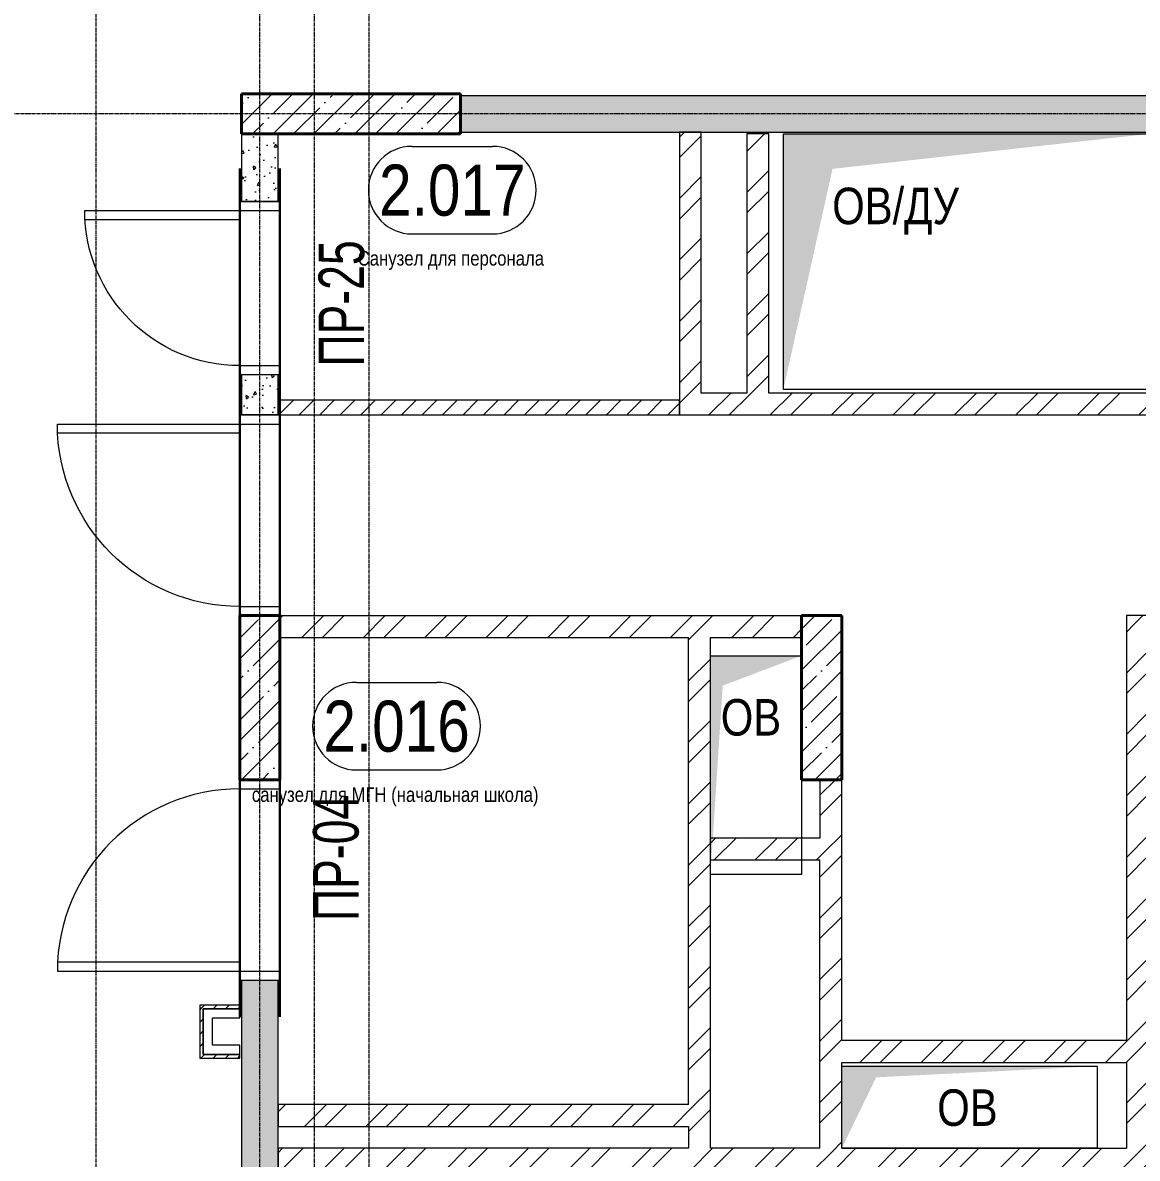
# Model space of a CAD drawing. Header units: millimetres. Extents: x -231292 to 573618, y -153144 to 564035.
# Drawn here: x 19883 to 25993, y 68705 to 74930 of the extents above; entities that cross this region are included whole.
import ezdxf
from ezdxf.enums import TextEntityAlignment as Align

# ---------------------------------------------------------------- set-up
doc = ezdxf.new("R2010")
doc.units = ezdxf.units.MM
doc.linetypes.add('CENTER2', pattern=[28.575, 19.05, -3.175, 3.175, -3.175])
doc.linetypes.add('HIDDEN2', pattern=[4.7625, 3.175, -1.5875])
doc.layers.get('0').update_dxf_attribs({"color": 250})
doc.layers.get('Defpoints').update_dxf_attribs({"color": 250})
for name, color, linetype, lineweight in [('АР_Area', 250, 'Continuous', 5), ('АР_Двери', 250, 'Continuous', 9), ('АР_Колонны', 250, 'Continuous', 35), ('АР_Стены ГКЛ', 250, 'Continuous', 15), ('АР_Стены ЖБ', 250, 'Continuous', 35), ('АР_Стены кирпич', 250, 'Continuous', 20), ('АР_Стены ПЕНОблок', 250, 'Continuous', 20), ('АР_Штриховка', 250, 'Continuous', 0), ('ОВ_Шахты', 250, 'Continuous', 5), ('РД_Оси_100', 250, 'Continuous', 0)]:
    doc.layers.add(name, color=color, linetype=linetype, lineweight=lineweight)
doc.layers.add('РД_Перемычка инж проемов', color=250, linetype='Continuous')
doc.layers.add('РД_Проем', color=250, linetype='Continuous', lineweight=0, plot=False)
doc.layers.add('РД_проем_инж перемыч_подсчет', color=250, linetype='Continuous', lineweight=30, plot=False)
doc.styles.add('Arial0', font='arial.ttf')
doc.styles.add('style1', font='ARIALN.TTF')
doc.styles.add('ккк', font='isocpeur.ttf', dxfattribs={"width": 0.85, "oblique": 15})
pattern_1 = [(45, (8883.4, 13229.69), (-168.3798, 168.3798), []), (45, (8995.66, 13229.69), (-168.3798, 168.3798), [])]
pattern_2 = [(45, (8883.4, 13229.69), (-168.3798, 168.3798), []), (45, (8995.66, 13229.69), (-168.3798, 168.3798), [])]
pattern_3 = [(45, (8883.4, 13229.69), (-168.3798, 168.3798), []), (45, (8995.66, 13229.69), (-168.3798, 168.3798), [])]
pattern_4 = [(45, (8883.4, 13229.69), (-112.2532, 112.2532), []), (45, (8995.66, 13229.69), (-112.2532, 112.2532), [198.4375, -39.6875, 0, -39.6875])]

# ---------------------------------------------------------------- blocks, each defined once
blk = doc.blocks.new('СОШ_2200_АР_ОСИ_М100_28.05.24')
at = {"layer": 'РД_Оси_100', "linetype": 'CENTER2'}
blk.add_line((29555, 61200), (-5954.958, 61200), dxfattribs=at)
for points in [[(11400, 139938.679), (11400, -6155)], [(12000.12, -6155), (12300, -5755), (12300, 139538.679), (12000, 139938.679)], [(12600, -6155), (12600, 139938.679)], [(13200, -6155), (12900, -5755), (12900, 139538.679), (13220.167, 139939.357)]]:
    blk.add_lwpolyline(points, dxfattribs=at)
blk = doc.blocks.new('otv')
at = {"linetype": 'Continuous'}
blk.add_lwpolyline([(0, -1), (0, 0), (1, 0), (1, -1)], close=True, dxfattribs=at)
blk.add_solid([(0, -1), (0, 0), (0.1346, -0.1366), (1, 0)], dxfattribs=at)
blk = doc.blocks.new('MOK-МаркаПом_овал_ареал')
for p, q in [((-2.75, 3), (2.75, 3)), ((-2.75, -3), (2.75, -3))]:
    blk.add_line(p, q)
for centre, radius, start, end in [((-2.75, 0), 3, 90, 270), ((2.75, 0), 3, 270, 90), ((-3.75, 0), 3.5, 0, 0.00095)]:
    blk.add_arc(centre, radius, start, end)
at = {"color": 0, "style": 'style1'}
blk.add_attdef('АР-ПОМЕЩЕНИЕ:НОМЕР', text='', height=3.5, dxfattribs=at).set_placement((0, 0), align=Align.MIDDLE)
at = {"layer": 'Defpoints', "color": 2, "style": 'style1'}
blk.add_attdef('АР-ПОМЕЩЕНИЕ:НАИМЕНОВАНИЕ', text='', height=1, dxfattribs=at).set_placement((-0.094, -4.814), align=Align.MIDDLE)
blk = doc.blocks.new('MOK-МаркаПеремычки')
at = {"color": 0, "style": 'ккк', "oblique": 15, "width": 0.85}
blk.add_attdef('АР-ПРОЕМ:ПЕРЕМЫЧКА', text='', height=2.5, dxfattribs=at).set_placement((0, 0), align=Align.MIDDLE)

msp = doc.modelspace()

# ---------------------------------------------------------------- hatches: boundary and pattern name
at = {"layer": 'АР_Стены ГКЛ', "linetype": 'Continuous', "lineweight": 0}
h = msp.add_hatch(dxfattribs=at)
h.set_pattern_fill('ANSI31', color=256, scale=15, style=0)
h.set_pattern_definition([(45, (8883.403, 13229.686), (-33.67596, 33.67596), [])])
h.paths.add_polyline_path([(20853.403, 69254.441), (20873.403, 69274.441), (20873.403, 69524.441), (20853.403, 69544.441)], flags=0)
h = msp.add_hatch(dxfattribs=at)
h.set_pattern_fill('ANSI31', color=256, scale=15, style=0)
h.set_pattern_definition([(45, (8883.403, 13229.686), (-33.67596, 33.67596), [])])
h.paths.add_polyline_path([(20853.403, 69544.441), (20873.403, 69524.441), (21073.403, 69524.441), (21073.403, 69544.441)], flags=0)
h = msp.add_hatch(dxfattribs=at)
h.set_pattern_fill('ANSI31', color=256, scale=15, style=0)
h.set_pattern_definition([(45, (8883.403, 13229.686), (-33.67596, 33.67596), [])])
h.paths.add_polyline_path([(21073.403, 69254.441), (21073.403, 69274.441), (20873.403, 69274.441), (20853.403, 69254.441)], flags=0)
at = {"layer": 'АР_Штриховка', "linetype": 'Continuous', "lineweight": 5}
h = msp.add_hatch(dxfattribs=at)
h.set_pattern_fill('ANSI35', color=256, scale=25, style=0)
h.set_pattern_definition([(45, (8883.4, 13229.69), (-112.2532, 112.2532), []), (45, (8995.66, 13229.69), (-112.2532, 112.2532), [198.4375, -39.6875, 0, -39.6875])])
h.paths.add_polyline_path([(22283.403, 74319.686), (22283.403, 74539.686), (21083.403, 74539.686), (21083.403, 74319.686)], flags=0)
at = {"layer": 'АР_Штриховка', "linetype": 'Continuous', "lineweight": 0}
h = msp.add_hatch(dxfattribs=at)
h.set_pattern_fill('AR-CONC', color=256, angle=45, style=0)
h.set_pattern_definition([(95, (8883.4, 13229.69), (140.09465, 117.55338), [19.05, -209.55]), (40, (8883.4, 13229.69), (-160.01845, 110.17673), [15.24, -167.6406]), (145.45144, (8895.08, 13239.48), (-19.9238, 227.7301), [16.19, -178.09024]), (91.1842, (8847.48, 13265.6), (221.41024, 161.9534), [28.575, -314.325]), (141.63556, (8865.93, 13279.1), (-7.0866, 342.8268), [24.285, -267.1356]), (36.18415, (8847.48, 13265.6), (-7.0866, 342.8268), [22.86, -251.4597]), (66, (8874.42, 13274.59), (179.51998, 34.89515), [19.05, -209.55]), (11, (8874.42, 13274.59), (-86.5399, 173.9412), [15.24, -167.64]), (116.45145, (8889.38, 13277.5), (92.98005, 208.83634), [16.19, -178.08994]), (82.5, (8883.4, 13229.686), (-57.60547, 61.973414), [0, -165.608, 0, -170.18, 0, -168.275]), (52.5, (8883.4, 13229.69), (-23.58973, 118.087), [0, -97.028, 0, -161.798, 0, -64.135]), (12.5, (8843.35, 13189.634), (99.92786, 91.826196), [0, -63.5, 0, -198.12, 0, -262.89]), (2.5, (8825.39, 13171.67), (86.7639, 122.7224), [0, -82.55, 0, -131.572, 0, -186.69])])
h.paths.add_polyline_path([(28883.403, 74329.686), (28883.403, 74529.686), (22283.403, 74529.686), (22283.403, 74329.686)], flags=0)
h = msp.add_hatch(dxfattribs=at)
h.set_pattern_fill('ANSI32', color=256, scale=25, angle=-360, style=0)
h.set_pattern_definition([(45, (8883.4, 13229.69), (-168.3798, 168.3798), []), (45, (8995.66, 13229.69), (-168.3798, 168.3798), [])])
h.paths.add_polyline_path([(23603.403, 74329.686), (23483.403, 74329.686), (23483.403, 72779.686), (23603.403, 72899.686)], flags=0)
h = msp.add_hatch(dxfattribs=at)
h.set_pattern_fill('AR-CONC', color=256, angle=-315, style=0)
h.set_pattern_definition([(95, (8883.4, 13229.69), (140.09465, 117.55338), [19.05, -209.55]), (40, (8883.4, 13229.69), (-160.01845, 110.17673), [15.24, -167.6406]), (145.45144, (8895.08, 13239.48), (-19.9238, 227.7301), [16.19, -178.09024]), (91.1842, (8847.48, 13265.6), (221.41024, 161.9534), [28.575, -314.325]), (141.63556, (8865.93, 13279.1), (-7.0866, 342.8268), [24.285, -267.1356]), (36.18415, (8847.48, 13265.6), (-7.0866, 342.8268), [22.86, -251.4597]), (66, (8874.42, 13274.59), (179.51998, 34.89515), [19.05, -209.55]), (11, (8874.42, 13274.59), (-86.5399, 173.9412), [15.24, -167.64]), (116.45145, (8889.38, 13277.5), (92.98005, 208.83634), [16.19, -178.08994]), (82.5, (8883.4, 13229.686), (-57.60547, 61.973414), [0, -165.608, 0, -170.18, 0, -168.275]), (52.5, (8883.4, 13229.69), (-23.58973, 118.087), [0, -97.028, 0, -161.798, 0, -64.135]), (12.5, (8843.35, 13189.634), (99.92786, 91.826196), [0, -63.5, 0, -198.12, 0, -262.89]), (2.5, (8825.39, 13171.67), (86.7639, 122.7224), [0, -82.55, 0, -131.572, 0, -186.69])])
h.paths.add_polyline_path([(21283.403, 74319.686), (21083.403, 74319.686), (21083.403, 73949.686), (21283.403, 73949.686)], flags=0)
h.paths.add_polyline_path([(21283.403, 72999.686), (21083.403, 72999.686), (21083.403, 72779.686), (21283.403, 72779.686)], flags=0)
h = msp.add_hatch(dxfattribs=at)
h.set_pattern_fill('ANSI32', color=256, scale=25, angle=-360, style=0)
h.set_pattern_definition(pattern_3)
h.paths.add_polyline_path([(23973.403, 74319.686), (23853.403, 74319.686), (23853.403, 72899.686), (23893.403, 72869.686), (23973.403, 72899.686)], flags=0)
h = msp.add_hatch(dxfattribs=at)
h.set_pattern_fill('ANSI32', color=256, scale=25, style=0)
h.set_pattern_definition([(45, (8883.4, 13229.69), (-168.3798, 168.3798), []), (45, (8995.66, 13229.69), (-168.3798, 168.3798), [])])
h.paths.add_polyline_path([(26253.403, 72899.686), (26213.403, 72869.686), (26253.403, 72779.686)], flags=0)
h.paths.add_polyline_path([(23603.403, 72899.686), (23483.403, 72779.686), (23853.403, 72779.686), (23893.403, 72869.686), (23853.403, 72899.686)], flags=0)
h.paths.add_polyline_path([(23973.403, 72899.686), (23893.403, 72869.686), (23853.403, 72779.686), (26253.403, 72779.686), (26213.403, 72869.686), (26133.403, 72899.686)], flags=0)
at = {"layer": 'АР_Штриховка', "linetype": 'Continuous', "lineweight": 0, "ltscale": 0.5}
h = msp.add_hatch(dxfattribs=at)
h.set_pattern_fill('ANSI31', color=256, scale=25, style=0)
h.set_pattern_definition([(45, (8883.4, 13229.69), (-56.1266, 56.1266), [])])
h.paths.add_polyline_path([(23483.403, 72779.686), (23483.403, 72859.686), (21283.403, 72859.686), (21283.403, 72779.686)], flags=0)
at = {"layer": 'АР_Штриховка', "linetype": 'Continuous', "lineweight": 5}
h = msp.add_hatch(dxfattribs=at)
h.set_pattern_fill('ANSI35', color=256, scale=25, style=0)
h.set_pattern_definition(pattern_4)
h.paths.add_polyline_path([(21073.403, 70779.686), (21293.403, 70779.686), (21293.403, 71679.686), (21073.403, 71679.686)], flags=0)
at = {"layer": 'АР_Штриховка', "linetype": 'Continuous', "lineweight": 0}
h = msp.add_hatch(dxfattribs=at)
h.set_pattern_fill('ANSI32', color=256, scale=25, angle=-360, style=0)
h.set_pattern_definition([(45, (8883.4, 13229.69), (-168.3798, 168.3798), []), (45, (8995.66, 13229.69), (-168.3798, 168.3798), [])])
h.paths.add_polyline_path([(21293.403, 71679.686), (21293.403, 71559.686), (23533.403, 71559.686), (23573.403, 71589.686), (23533.403, 71679.686)], flags=0)
h.paths.add_polyline_path([(23533.403, 71679.686), (23573.403, 71589.686), (23653.403, 71559.686), (24153.404, 71559.686), (24153.404, 71679.686)], flags=0)
at = {"layer": 'АР_Штриховка', "linetype": 'Continuous', "lineweight": 5}
h = msp.add_hatch(dxfattribs=at)
h.set_pattern_fill('ANSI35', color=256, scale=25, style=0)
h.set_pattern_definition(pattern_4)
h.paths.add_polyline_path([(24153.404, 70779.686), (24373.404, 70779.686), (24373.404, 71679.686), (24153.404, 71679.686)], flags=0)
at = {"layer": 'АР_Штриховка', "linetype": 'Continuous', "lineweight": 0}
h = msp.add_hatch(dxfattribs=at)
h.set_pattern_fill('ANSI32', color=256, scale=25, style=0)
h.set_pattern_definition([(45, (8883.4, 13229.69), (-168.3798, 168.3798), []), (45, (8995.66, 13229.69), (-168.3798, 168.3798), [])])
h.paths.add_polyline_path([(25933.403, 68759.686), (26013.403, 68729.686), (26053.403, 68759.686), (26053.403, 69229.686), (25993.403, 69289.686), (25933.403, 69229.686)], flags=0)
h.paths.add_polyline_path([(25933.403, 69349.686), (25993.403, 69289.686), (26053.403, 69349.686), (26053.402, 71559.686), (25933.402, 71679.686)], flags=0)
h = msp.add_hatch(dxfattribs=at)
h.set_pattern_fill('ANSI32', color=256, scale=25, style=0)
h.set_pattern_definition(pattern_1)
h.paths.add_polyline_path([(25933.402, 71679.686), (26053.402, 71559.686), (26253.403, 71559.686), (26253.403, 71679.686)], flags=0)
h = msp.add_hatch(dxfattribs=at)
h.set_pattern_fill('ANSI32', color=256, scale=25, angle=-360, style=0)
h.set_pattern_definition(pattern_3)
h.paths.add_polyline_path([(23653.403, 68999.686), (23563.403, 68959.686), (23533.403, 68879.686), (23533.403, 68759.686), (23573.403, 68729.686), (23653.403, 68759.686)], flags=0)
h.paths.add_polyline_path([(23653.403, 71559.686), (23573.403, 71589.686), (23533.403, 71559.686), (23533.403, 70339.919), (23623.403, 70379.919), (23653.403, 70459.919)], flags=0)
h.paths.add_polyline_path([(23653.403, 70339.919), (23623.403, 70379.919), (23533.403, 70339.919), (23533.403, 68999.686), (23563.403, 68959.686), (23653.403, 68999.686)], flags=0)
h = msp.add_hatch(dxfattribs=at)
h.set_pattern_fill('AR-CONC', color=256, angle=-315, style=0)
h.set_pattern_definition([(95, (8883.4, 13229.69), (140.09465, 117.55338), [19.05, -209.55]), (40, (8883.4, 13229.69), (-160.01845, 110.1767), [15.24, -167.6406]), (145.45144, (8895.08, 13239.48), (-19.9238, 227.7301), [16.19, -178.09024]), (91.1842, (8847.48, 13265.6), (221.41024, 161.9534), [28.575, -314.325]), (141.63556, (8865.93, 13279.1), (-7.0866, 342.8268), [24.285, -267.1356]), (36.18415, (8847.48, 13265.6), (-7.0866, 342.8268), [22.86, -251.4597]), (66, (8874.42, 13274.59), (179.51998, 34.89515), [19.05, -209.55]), (11, (8874.42, 13274.59), (-86.5399, 173.9412), [15.24, -167.64]), (116.45145, (8889.38, 13277.5), (92.98005, 208.83634), [16.19, -178.08994]), (82.5, (8883.4, 13229.686), (-57.60547, 61.973414), [0, -165.608, 0, -170.18, 0, -168.275]), (52.5, (8883.4, 13229.69), (-23.58973, 118.087), [0, -97.028, 0, -161.798, 0, -64.135]), (12.5, (8843.35, 13189.634), (99.92786, 91.826196), [0, -63.5, 0, -198.12, 0, -262.89]), (2.5, (8825.39, 13171.67), (86.7639, 122.7224), [0, -82.55, 0, -131.572, 0, -186.69])])
h.paths.add_polyline_path([(21283.403, 70780.686), (21083.403, 70780.686), (21083.403, 70779.686), (21283.403, 70779.686)], flags=0)
h.paths.add_polyline_path([(21283.403, 69679.686), (21083.403, 69679.686), (21083.403, 68479.686), (21283.403, 68479.686)], flags=0)
h.paths.add_polyline_path([(21283.403, 67379.686), (21083.403, 67379.686), (21083.403, 66979.686), (21283.403, 66979.686)], flags=0)
h.paths.add_polyline_path([(21283.403, 65879.686), (21083.403, 65879.686), (21083.403, 65878.686), (21283.403, 65878.686)], flags=0)
h = msp.add_hatch(dxfattribs=at)
h.set_pattern_fill('ANSI32', color=256, scale=25, angle=-360, style=0)
h.set_pattern_definition([(45, (8883.4, 13229.69), (-168.3798, 168.3798), []), (45, (8995.66, 13229.69), (-168.3798, 168.3798), [])])
h.paths.add_polyline_path([(24373.403, 69229.686), (24343.403, 69269.686), (24253.403, 69229.686), (24253.403, 68759.686), (24293.403, 68729.686), (24373.403, 68759.686)], flags=0)
h.paths.add_polyline_path([(24373.403, 70779.686), (24253.403, 70779.686), (24253.403, 70459.918), (24283.403, 70379.918), (24373.403, 70339.918)], flags=0)
h.paths.add_polyline_path([(24373.403, 70339.918), (24283.403, 70379.918), (24253.403, 70339.918), (24253.403, 69229.686), (24343.403, 69269.686), (24373.403, 69349.686)], flags=0)
h = msp.add_hatch(dxfattribs=at)
h.set_pattern_fill('ANSI32', color=256, scale=25, angle=-360, style=0)
h.set_pattern_definition([(45, (8883.4, 13229.69), (-168.3798, 168.3798), []), (45, (8995.66, 13229.69), (-168.3798, 168.3798), [])])
h.paths.add_polyline_path([(23653.403, 70459.919), (23623.403, 70379.919), (23653.403, 70339.919), (24253.403, 70339.918), (24283.403, 70379.918), (24253.403, 70459.918)], flags=0)
h = msp.add_hatch(dxfattribs=at)
h.set_pattern_fill('ANSI32', color=256, scale=25, style=0)
h.set_pattern_definition(pattern_1)
h.paths.add_polyline_path([(24373.403, 69349.686), (24343.403, 69269.686), (24373.403, 69229.686), (25933.403, 69229.686), (25993.403, 69289.686), (25933.403, 69349.686)], flags=0)
h.paths.add_polyline_path([(26053.403, 69349.686), (25993.403, 69289.686), (26053.403, 69229.686), (27003.343, 69229.686), (27083.343, 69259.686), (27123.343, 69349.686)], flags=0)
h.paths.add_polyline_path([(27123.343, 69349.686), (27083.343, 69259.686), (27123.343, 69229.686), (28883.403, 69229.686), (28883.403, 69349.686)], flags=0)
h = msp.add_hatch(dxfattribs=at)
h.set_pattern_fill('ANSI32', color=256, scale=25, style=0)
h.set_pattern_definition(pattern_2)
h.paths.add_polyline_path([(23533.403, 68879.686), (23563.403, 68959.686), (23533.403, 68999.686), (21283.403, 68999.686), (21283.403, 68879.686)], flags=0)
h = msp.add_hatch(dxfattribs=at)
h.set_pattern_fill('ANSI32', color=256, scale=25, style=0)
h.set_pattern_definition(pattern_2)
h.paths.add_polyline_path([(24253.403, 68639.686), (24293.403, 68729.686), (24253.403, 68759.686), (23653.403, 68759.686), (23573.403, 68729.686), (23533.403, 68639.686)], flags=0)
h.paths.add_polyline_path([(23533.403, 68639.686), (23573.403, 68729.686), (23533.403, 68759.686), (21283.403, 68759.686), (21283.403, 68639.686)], flags=0)
h.paths.add_polyline_path([(26053.403, 68639.686), (26013.403, 68729.686), (25933.403, 68759.686), (25103.403, 68759.686), (25063.403, 68669.686), (25103.403, 68639.686)], flags=0)
h.paths.add_polyline_path([(24983.403, 68639.686), (25063.403, 68669.686), (25103.403, 68759.686), (24373.403, 68759.686), (24293.403, 68729.686), (24253.403, 68639.686)], flags=0)
h.paths.add_polyline_path([(28883.403, 68639.686), (28883.403, 68759.686), (27123.343, 68759.686), (27083.343, 68729.686), (27123.343, 68639.686)], flags=0)
h.paths.add_polyline_path([(27123.343, 68639.686), (27083.343, 68729.686), (27003.343, 68759.686), (26053.403, 68759.686), (26013.403, 68729.686), (26053.403, 68639.686)], flags=0)

# ---------------------------------------------------------------- linework, layer by layer
at = {"layer": 'АР_Двери', "linetype": 'Continuous', "lineweight": 9}
for points in [[(21073.403, 73899.686), (21073.403, 73849.686), (20223.403, 73849.686), (20223.403, 73899.686)], [(21293.403, 73899.686), (21293.403, 73949.686), (21073.403, 73949.686), (21073.403, 73899.686)], [(21293.403, 73049.686), (21293.403, 72999.686), (21073.403, 72999.686), (21073.403, 73049.686)], [(21293.403, 72729.686), (21293.403, 72779.686), (21073.403, 72779.686), (21073.403, 72729.686)], [(21073.403, 72729.686), (21073.403, 72679.686), (20073.403, 72679.686), (20073.403, 72729.686)], [(21293.403, 71729.686), (21293.403, 71679.686), (21073.403, 71679.686), (21073.403, 71729.686)], [(21293.403, 70729.686), (21293.403, 70779.686), (21073.403, 70779.686), (21073.403, 70729.686)], [(21073.403, 69729.686), (21073.403, 69779.686), (20073.403, 69779.686), (20073.403, 69729.686)], [(21293.403, 69729.686), (21293.403, 69679.686), (21073.403, 69679.686), (21073.403, 69729.686)]]:
    msp.add_lwpolyline(points, close=True, dxfattribs=at)
at = {"layer": 'АР_Двери', "linetype": 'Continuous', "lineweight": 9, "extrusion": (0, 0, -1)}
for centre, radius in [((-21073.403, 73899.686), 850), ((-21073.403, 72729.686), 1000)]:
    msp.add_arc(centre, radius, 270, 0, dxfattribs=at)
at = {"layer": 'АР_Двери', "linetype": 'Continuous', "lineweight": 9}
msp.add_arc((21073.403, 69729.686), 1000, 90, 180, dxfattribs=at)
at = {"layer": 'АР_Колонны', "linetype": 'HIDDEN2', "lineweight": 25}
for p, q in [((21083.403, 74539.686), (22283.403, 74539.686)), ((21083.403, 74319.686), (21083.403, 74539.686)), ((22283.403, 74539.686), (22283.403, 74319.686)), ((22283.403, 74319.686), (21083.403, 74319.686)), ((21073.403, 71679.686), (21293.403, 71679.686)), ((21073.403, 70779.686), (21073.403, 71679.686)), ((21293.403, 71679.686), (21293.403, 70779.686)), ((24153.404, 71679.686), (24373.404, 71679.686)), ((24153.404, 70779.686), (24153.404, 71679.686)), ((24373.404, 71679.686), (24373.404, 70779.686)), ((21293.403, 70779.686), (21073.403, 70779.686)), ((24373.404, 70779.686), (24153.404, 70779.686))]:
    msp.add_line(p, q, dxfattribs=at)
at = {"layer": 'АР_Колонны', "linetype": 'Continuous', "lineweight": 35}
for p, q in [((21083.403, 74319.686), (21083.403, 74539.686)), ((21083.403, 74539.686), (22283.403, 74539.686)), ((22283.403, 74319.686), (22283.403, 74539.686)), ((21083.403, 74319.686), (22283.403, 74319.686)), ((21073.403, 71679.686), (21293.403, 71679.686)), ((21073.403, 70779.686), (21073.403, 71679.686)), ((21293.403, 70779.686), (21293.403, 71679.686)), ((24153.404, 71679.686), (24373.404, 71679.686)), ((24153.404, 70779.686), (24153.404, 71679.686)), ((24373.404, 70779.686), (24373.404, 71679.686)), ((21073.403, 70779.686), (21293.403, 70779.686)), ((24153.404, 70779.686), (24373.404, 70779.686))]:
    msp.add_line(p, q, dxfattribs=at)
at = {"layer": 'АР_Стены ГКЛ', "linetype": 'Continuous', "lineweight": 5}
for p, q in [((20853.403, 69544.441), (20853.403, 69254.441)), ((21073.403, 69544.441), (20853.403, 69544.441)), ((21073.403, 69524.441), (21073.403, 69544.441)), ((20873.403, 69524.441), (20873.403, 69274.441)), ((20873.403, 69274.441), (20873.403, 69524.441)), ((21073.403, 69524.441), (20873.403, 69524.441)), ((20873.403, 69524.441), (21073.403, 69524.441)), ((20923.403, 69324.441), (20923.403, 69474.441)), ((20923.403, 69474.441), (21073.403, 69474.441)), ((21073.403, 69474.441), (21073.403, 69524.441)), ((21073.403, 69324.441), (20923.403, 69324.441)), ((21073.403, 69274.441), (21073.403, 69324.441)), ((20853.403, 69254.441), (21073.403, 69254.441)), ((20873.403, 69274.441), (21073.403, 69274.441)), ((21073.403, 69274.441), (20873.403, 69274.441)), ((21073.403, 69254.441), (21073.403, 69274.441))]:
    msp.add_line(p, q, dxfattribs=at)
at = {"layer": 'АР_Стены ЖБ', "linetype": 'Continuous', "lineweight": 40}
for p, q in [((22283.403, 74539.686), (21083.403, 74539.686)), ((21083.403, 74539.686), (21083.403, 74319.686)), ((22283.403, 74319.686), (22283.403, 74539.686)), ((21083.403, 74319.686), (22283.403, 74319.686)), ((21293.403, 71679.686), (21073.403, 71679.686)), ((21073.403, 71679.686), (21073.403, 70779.686)), ((21293.403, 70779.686), (21293.403, 71679.686)), ((24373.404, 71679.686), (24153.404, 71679.686)), ((24153.404, 71679.686), (24153.404, 70779.686)), ((24373.404, 70779.686), (24373.404, 71679.686)), ((21073.403, 70779.686), (21293.403, 70779.686)), ((24153.404, 70779.686), (24373.404, 70779.686))]:
    msp.add_line(p, q, dxfattribs=at)
at = {"layer": 'АР_Стены кирпич', "linetype": 'Continuous', "lineweight": 20}
for p, q in [((23603.403, 74329.686), (23483.403, 74329.686)), ((23483.403, 74329.686), (23483.403, 72779.686)), ((23603.403, 72899.686), (23603.403, 74329.686)), ((23973.403, 74319.686), (23853.403, 74319.686)), ((23853.403, 74319.686), (23853.403, 72899.686)), ((23973.403, 72899.686), (23973.403, 74319.686)), ((23853.403, 72899.686), (23603.403, 72899.686)), ((26133.403, 72899.686), (23973.403, 72899.686)), ((23483.403, 72779.686), (26253.403, 72779.686)), ((21293.403, 71679.686), (24153.404, 71679.686)), ((21293.403, 71679.686), (21293.403, 71559.686)), ((24153.404, 71559.686), (24153.404, 71679.686)), ((25933.402, 71679.686), (25933.403, 69349.686)), ((26253.403, 71679.686), (25933.402, 71679.686)), ((21293.403, 71559.686), (23533.403, 71559.686)), ((23533.403, 68999.686), (23533.403, 71559.686)), ((23653.403, 70459.919), (23653.403, 71559.686)), ((23653.403, 71559.686), (24153.404, 71559.686)), ((24373.403, 70779.686), (24253.403, 70779.686)), ((24253.403, 70779.686), (24253.403, 70459.918)), ((24373.403, 69349.686), (24373.403, 70779.686)), ((24253.403, 70459.918), (23653.403, 70459.919)), ((23653.403, 68759.686), (23653.403, 70339.919)), ((23653.403, 70339.919), (24253.403, 70339.918)), ((24253.403, 68759.686), (24253.403, 70339.918)), ((25933.403, 69349.686), (24373.403, 69349.686)), ((24373.403, 69229.686), (25933.403, 69229.686)), ((24373.403, 68759.686), (24373.403, 69229.686)), ((25933.403, 69229.686), (25933.403, 69229.686)), ((25933.403, 69229.686), (25933.403, 68759.686)), ((23533.403, 68999.686), (21283.403, 68999.686)), ((21283.403, 68999.686), (21283.403, 68879.686)), ((21283.403, 68879.686), (23533.403, 68879.686)), ((23533.403, 68879.686), (23533.403, 68759.686)), ((23533.403, 68759.686), (21283.403, 68759.686)), ((21283.403, 68759.686), (21283.403, 68639.686)), ((24253.403, 68759.686), (23653.403, 68759.686)), ((24373.403, 68759.686), (25933.403, 68759.686))]:
    msp.add_line(p, q, dxfattribs=at)
at = {"layer": 'АР_Стены ПЕНОблок', "linetype": 'Continuous', "lineweight": 20}
for p, q in [((28883.403, 74529.686), (22283.403, 74529.686)), ((22283.403, 74529.686), (22283.403, 74329.686)), ((22283.403, 74329.686), (28883.403, 74329.686)), ((21283.403, 74319.686), (21083.403, 74319.686)), ((21083.403, 74319.686), (21083.403, 73949.686)), ((21283.403, 73949.686), (21283.403, 74319.686)), ((21083.403, 73949.686), (21283.403, 73949.686)), ((21283.403, 72999.686), (21083.403, 72999.686)), ((21083.403, 72999.686), (21083.403, 72779.686)), ((21283.403, 72779.686), (21283.403, 72999.686)), ((23483.403, 72859.686), (21283.403, 72859.686)), ((21283.403, 72859.686), (21283.403, 72779.686)), ((23483.403, 72779.686), (23483.403, 72859.686)), ((21083.403, 72779.686), (21283.403, 72779.686)), ((21283.403, 72779.686), (23483.403, 72779.686)), ((21283.403, 70780.686), (21083.403, 70780.686)), ((21083.403, 70780.686), (21083.403, 70779.686)), ((21083.403, 70779.686), (21283.403, 70779.686)), ((21283.403, 70779.686), (21283.403, 70780.686)), ((21283.403, 69679.686), (21083.403, 69679.686)), ((21083.403, 69679.686), (21083.403, 68479.686)), ((21283.403, 68479.686), (21283.403, 69679.686))]:
    msp.add_line(p, q, dxfattribs=at)
at = {"layer": 'РД_Проем', "linetype": 'Continuous', "lineweight": 0}
for p, q in [((21073.403, 73949.686), (21073.403, 72999.686)), ((21293.403, 73949.686), (21293.403, 72999.686)), ((21073.403, 72779.686), (21073.403, 71679.686)), ((21293.403, 72779.686), (21293.403, 71679.686)), ((21073.403, 70779.686), (21073.403, 69679.686)), ((21293.403, 70779.686), (21293.403, 69679.686))]:
    msp.add_line(p, q, dxfattribs=at)
at = {"layer": 'РД_проем_инж перемыч_подсчет', "linetype": 'Continuous', "lineweight": 30}
for p, q in [((21073.403, 74129.686), (21073.403, 71679.686)), ((21293.403, 74129.686), (21293.403, 71679.686)), ((21073.403, 70779.686), (21073.403, 69479.686)), ((21293.403, 70779.686), (21293.403, 69479.686))]:
    msp.add_line(p, q, dxfattribs=at)

# ---------------------------------------------------------------- block references
at = {"layer": 'АР_Area', "linetype": 'Continuous', "lineweight": 5, "xscale": 80, "yscale": 80, "zscale": 80}
for p, values in [((22238.111, 74011.993), {'АР-ПОМЕЩЕНИЕ:НОМЕР': '2.017', 'АР-ПОМЕЩЕНИЕ:НАИМЕНОВАНИЕ': 'Санузел для персонала'}), ((21932.754, 71073.76), {'АР-ПОМЕЩЕНИЕ:НОМЕР': '2.016', 'АР-ПОМЕЩЕНИЕ:НАИМЕНОВАНИЕ': 'санузел для МГН (начальная школа)'})]:
    msp.add_blockref('MOK-МаркаПом_овал_ареал', p, dxfattribs=at).add_auto_attribs(values)
at = {"layer": 'ОВ_Шахты'}
for p, xscale, yscale in [((24053.403, 74319.686), 2000, 1400), ((23653.404, 71459.686), 500, 1200), ((24373.403, 69209.686), 1400, 450)]:
    msp.add_blockref('otv', p, dxfattribs=dict(at, xscale=xscale, yscale=yscale))
at = {"layer": 'РД_Оси_100'}
msp.add_blockref('СОШ_2200_АР_ОСИ_М100_28.05.24', (8883.403, 13229.686), dxfattribs=at)
at = {"layer": 'РД_Перемычка инж проемов', "linetype": 'Continuous', "lineweight": -3}
ref = msp.add_blockref('MOK-МаркаПеремычки', (21630.037, 73391.048, 200), dxfattribs=dict(at, xscale=100, yscale=100, zscale=100, rotation=89.99999999999999))
ref.add_attrib('АР-ПРОЕМ:ПЕРЕМЫЧКА', 'ПР-25', dxfattribs={"layer": '0', "color": 0, "height": 250, "rotation": 90, "style": 'Arial0', "width": 0.7}).set_placement((21630.037, 73391.048, 200), align=Align.MIDDLE)
ref = msp.add_blockref('MOK-МаркаПеремычки', (21599.645, 70351.518, 200), dxfattribs=dict(at, xscale=100, yscale=100, zscale=100, rotation=89.99999999999999))
ref.add_attrib('АР-ПРОЕМ:ПЕРЕМЫЧКА', 'ПР-04', dxfattribs={"layer": '0', "color": 0, "height": 250, "rotation": 90, "style": 'Arial0', "width": 0.7}).set_placement((21599.645, 70351.518, 200), align=Align.MIDDLE)

# ---------------------------------------------------------------- texts
at = {"layer": 'ОВ_Шахты', "char_height": 200, "attachment_point": 5, "style": 'style1'}
for s, insert, width in [('ОВ/ДУ', (24668.479, 73896.343), 3740.42675), ('ОВ', (23875.531, 71120.603), 1850), ('ОВ', (25062.223, 68980.998), 1850)]:
    msp.add_mtext(s, dxfattribs=dict(at, insert=insert, width=width))

doc.saveas('drawing.dxf')
